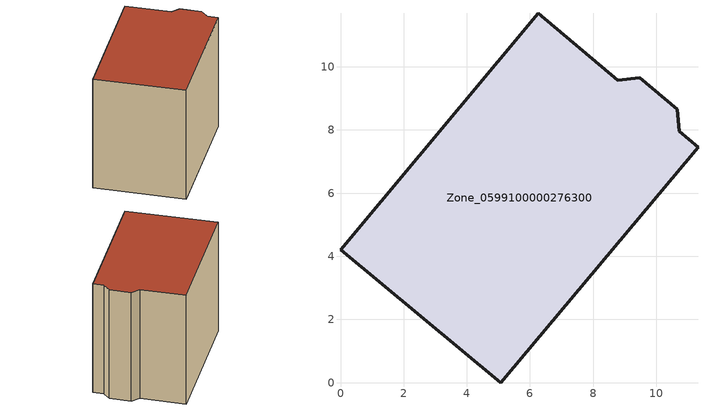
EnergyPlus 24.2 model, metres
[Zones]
Zone_0599100000276300
 floor ground (C_G): 8.78,9.58 9.47,9.65 10.66,8.65 10.72,7.96 11.32,7.45 5.07,0 0,4.2 6.26,11.69 z0
 wall outside (C_F): 5.07,0 11.32,7.45 10.72,7.96 10.66,8.65 9.47,9.65 8.78,9.58 6.26,11.69 0,4.2 5.07,0 z0:8.82
 roof outside (C_R): 6.26,11.69 0,4.2 5.07,0 11.32,7.45 10.72,7.96 10.66,8.65 9.47,9.65 8.78,9.58 z8.82
[BUILDING]
Pand.0599100000276300: North Axis=0; Terrain=City; Loads Convergence Tolerance Value=0.04; Temperature Convergence Tolerance Value=0.4; Solar Distribution=FullExterior; Maximum Number of Warmup Days=25; Minimum Number of Warmup Days=1
[Site:Location]
Rotterdam.The.Hague.AP_ZH_NLD Design_Conditions: Latitude=51.96; Longitude=4.45; Time Zone=1; Elevation=-4.5
[SITE:GROUNDTEMPERATURE:BUILDINGSURFACE]
18, 18, 18, 18, 18, 18, 18, 18, 18, 18, 18, 18
[MATERIAL] Thermal Absorptance=0.9; Solar Absorptance=0.7; Visible Absorptance=0.7
Name | Roughness | Thickness | Conductivity | Density | Specific Heat
G.TI.1946 | MediumSmooth | 0.15 | 1 | 540 | 1210
F.TI.1946 | Rough | 0.3 | 0.857143 | 1920 | 840
R.TI.1946 | MediumRough | 0.2 | 0.1 | 1500 | 1000
[CONSTRUCTION]
C_G: G.TI.1946
C_F: F.TI.1946
C_R: R.TI.1946
[ZONE]
Zone_0599100000276300: Type=1; Multiplier=1; Ceiling Height=Autocalculate; Volume=Autocalculate; Floor Area=autocalculate; Part of Total Floor Area=Yes
[ZONEINFILTRATION:DESIGNFLOWRATE]
Infil_Zone_0599100000276300: Zone or ZoneList or Space or SpaceList=Zone_0599100000276300; Schedule=AlwaysOn; Design Flow Rate Calculation Method=Flow/Area; Flow Rate per Floor Area=0.003; Constant Term Coefficient=1; Temperature Term Coefficient=0; Velocity Term Coefficient=0; Velocity Squared Term Coefficient=0
[HVACTEMPLATE:ZONE:IDEALLOADSAIRSYSTEM]
Zone_0599100000276300: Maximum Heating Supply Air Temperature=50; Minimum Cooling Supply Air Temperature=13; Maximum Heating Supply Air Humidity Ratio=0.0156; Minimum Cooling Supply Air Humidity Ratio=0.0077; Heating Limit=NoLimit; Cooling Limit=NoLimit; Dehumidification Control Type=ConstantSensibleHeatRatio; Cooling Sensible Heat Ratio=0.7; Dehumidification Setpoint=60; Humidification Control Type=None; Humidification Setpoint=30; Outdoor Air Method=None; Outdoor Air Flow Rate per Person=0.00944; Outdoor Air Flow Rate per Zone Floor Area=0; Outdoor Air Flow Rate per Zone=0; Demand Controlled Ventilation Type=None; Outdoor Air Economizer Type=NoEconomizer; Heat Recovery Type=None; Sensible Heat Recovery Effectiveness=0.7; Latent Heat Recovery Effectiveness=0.65
[ZONECONTROL:THERMOSTAT]
ThermostatControl_Zone_0599100000276300: Zone or ZoneList=Zone_0599100000276300; Control Type Schedule=DualSetpointControlType; Control 1=Thermostat_Zone_0599100000276300; Temperature Difference Between Cutout And Setpoint=0
[THERMOSTATSETPOINT:DUALSETPOINT]
Thermostat_Zone_0599100000276300: Heating Setpoint Temperature Schedule=HeatingSetpoint_Zone_0599100000276300; Cooling Setpoint Temperature Schedule=CoolingSetpoint_Zone_0599100000276300
[SCHEDULE:COMPACT]
HeatingSetpoint_Zone_0599100000276300: Through: 12/31, For: AllDays, Until: 24:00, 21
CoolingSetpoint_Zone_0599100000276300: Through: 12/31, For: AllDays, Until: 24:00, 24
DualSetpointControlType: Through: 12/31, For: AllDays, Until: 24:00, 4
AlwaysOn: Through: 12/31, For: AllDays, Until: 24:00, 1
